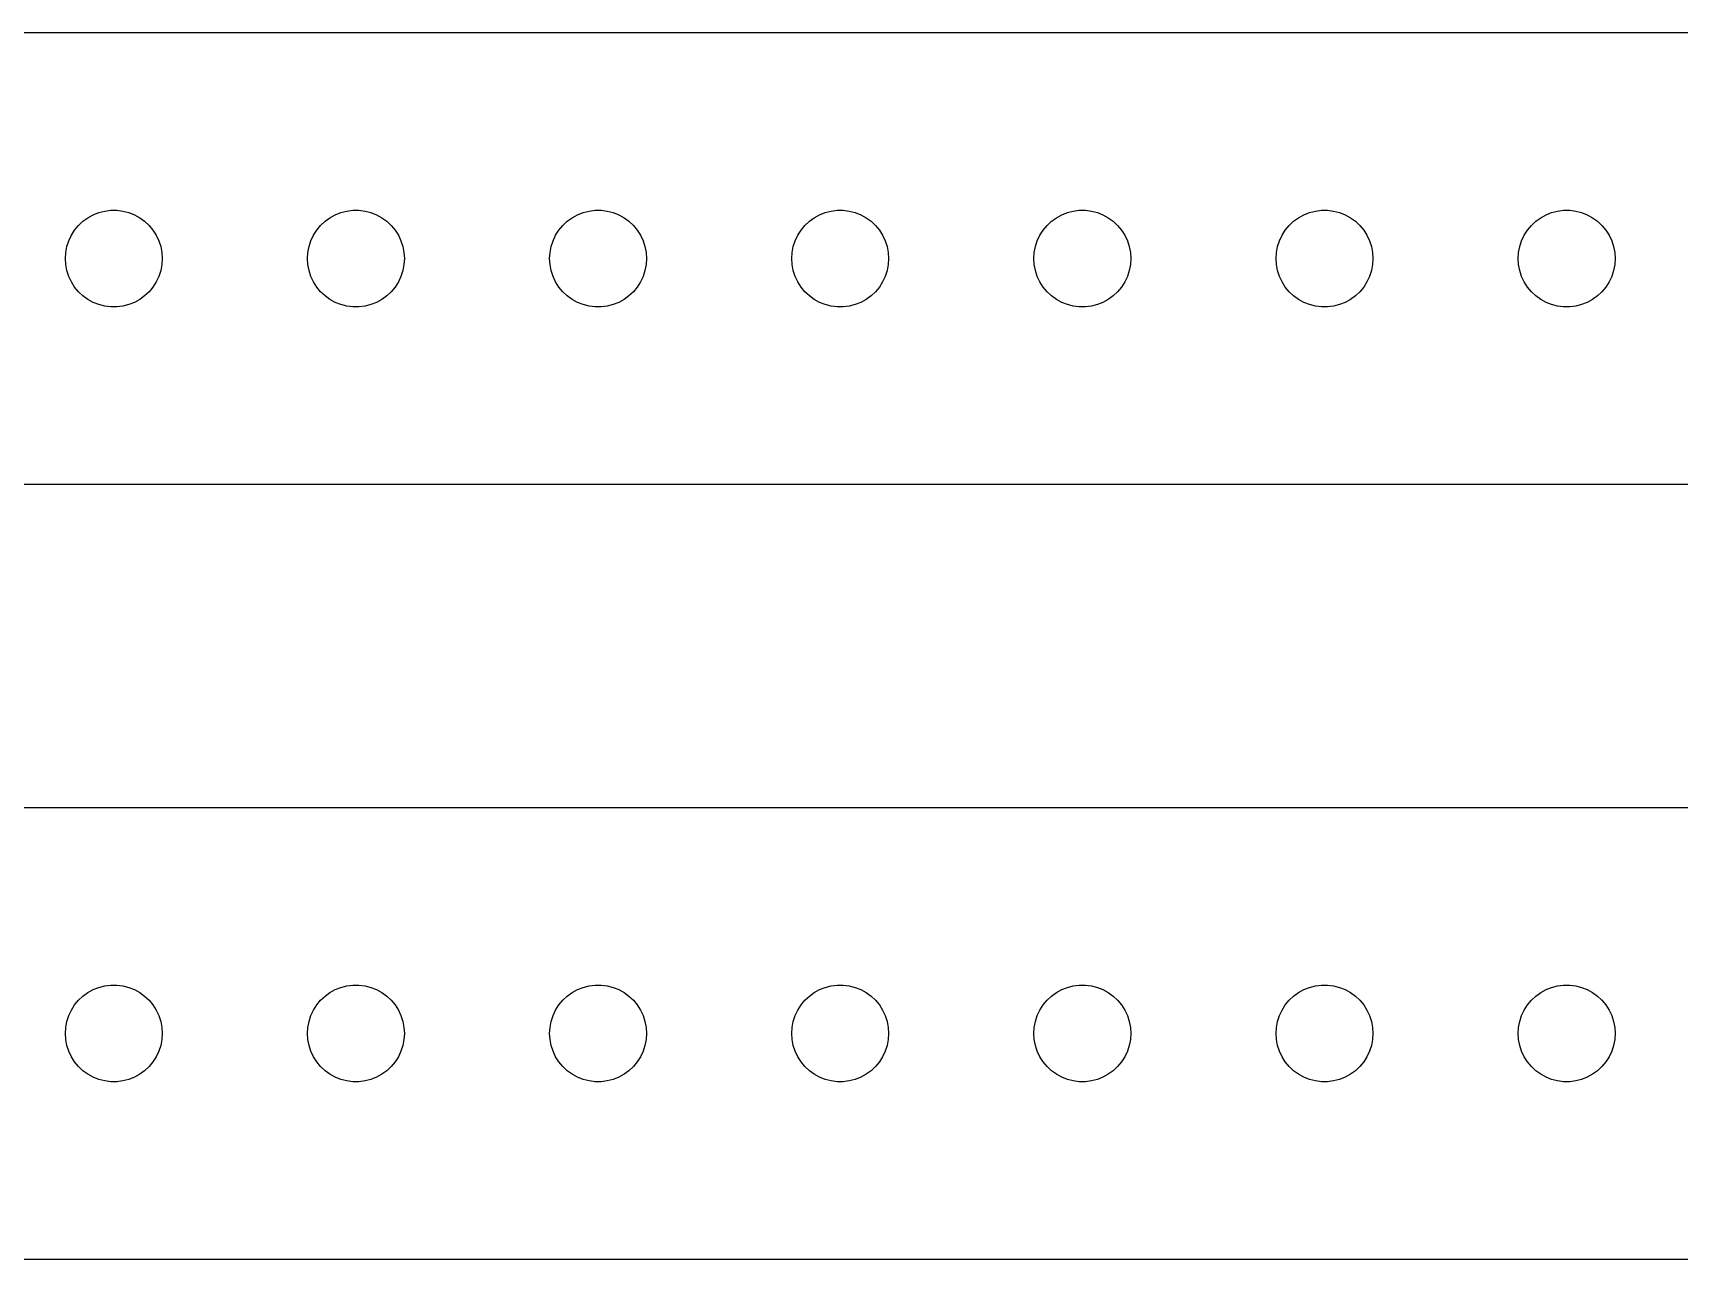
# Model space of a CAD drawing. Header units: metres. Extents: x -202 to 202, y 41 to 79.
# Drawn here: x -152.5 to -101.5, y 41 to 79 of the extents above; entities that cross this region are included whole.
import ezdxf

# ---------------------------------------------------------------- set-up
doc = ezdxf.new("R2010")
doc.units = ezdxf.units.M

msp = doc.modelspace()

# ---------------------------------------------------------------- linework, layer by layer
for p, q in [((197.314, 78.9901), (-197.314, 78.9901)), ((-150.639, 73.3572), (-150.464, 73.4266)), ((-150.464, 73.4266), (-150.281, 73.4734)), ((-150.281, 73.4734), (-150.094, 73.497)), ((-150.094, 73.497), (-149.906, 73.497)), ((-149.906, 73.497), (-149.719, 73.4734)), ((-149.719, 73.4734), (-149.536, 73.4266)), ((-149.536, 73.4266), (-149.361, 73.3572)), ((-143.139, 73.3572), (-142.964, 73.4266)), ((-142.964, 73.4266), (-142.781, 73.4734)), ((-142.781, 73.4734), (-142.594, 73.497)), ((-142.594, 73.497), (-142.406, 73.497)), ((-142.406, 73.497), (-142.219, 73.4734)), ((-142.219, 73.4734), (-142.036, 73.4266)), ((-142.036, 73.4266), (-141.861, 73.3572)), ((-135.639, 73.3572), (-135.464, 73.4266)), ((-135.464, 73.4266), (-135.281, 73.4734)), ((-135.281, 73.4734), (-135.094, 73.497)), ((-135.094, 73.497), (-134.906, 73.497)), ((-134.906, 73.497), (-134.719, 73.4734)), ((-134.719, 73.4734), (-134.536, 73.4266)), ((-134.536, 73.4266), (-134.361, 73.3572)), ((-128.139, 73.3572), (-127.964, 73.4266)), ((-127.964, 73.4266), (-127.781, 73.4734)), ((-127.781, 73.4734), (-127.594, 73.497)), ((-127.594, 73.497), (-127.406, 73.497)), ((-127.406, 73.497), (-127.219, 73.4734)), ((-127.219, 73.4734), (-127.036, 73.4266)), ((-127.036, 73.4266), (-126.861, 73.3572)), ((-120.639, 73.3572), (-120.464, 73.4266)), ((-120.464, 73.4266), (-120.281, 73.4734)), ((-120.281, 73.4734), (-120.094, 73.497)), ((-120.094, 73.497), (-119.906, 73.497)), ((-119.906, 73.497), (-119.719, 73.4734)), ((-119.719, 73.4734), (-119.536, 73.4266)), ((-119.536, 73.4266), (-119.361, 73.3572)), ((-113.139, 73.3572), (-112.964, 73.4266)), ((-112.964, 73.4266), (-112.781, 73.4734)), ((-112.781, 73.4734), (-112.594, 73.497)), ((-112.594, 73.497), (-112.406, 73.497)), ((-112.406, 73.497), (-112.219, 73.4734)), ((-112.219, 73.4734), (-112.036, 73.4266)), ((-112.036, 73.4266), (-111.861, 73.3572)), ((-105.639, 73.3572), (-105.464, 73.4266)), ((-105.464, 73.4266), (-105.281, 73.4734)), ((-105.281, 73.4734), (-105.094, 73.497)), ((-105.094, 73.497), (-104.906, 73.497)), ((-104.906, 73.497), (-104.719, 73.4734)), ((-104.719, 73.4734), (-104.536, 73.4266)), ((-104.536, 73.4266), (-104.361, 73.3572)), ((-151.214, 72.8817), (-151.093, 73.0268)), ((-151.093, 73.0268), (-150.956, 73.1558)), ((-150.956, 73.1558), (-150.804, 73.2665)), ((-150.804, 73.2665), (-150.639, 73.3572)), ((-149.361, 73.3572), (-149.196, 73.2665)), ((-149.196, 73.2665), (-149.044, 73.1558)), ((-149.044, 73.1558), (-148.907, 73.0268)), ((-148.907, 73.0268), (-148.786, 72.8817)), ((-143.714, 72.8817), (-143.593, 73.0268)), ((-143.593, 73.0268), (-143.456, 73.1558)), ((-143.456, 73.1558), (-143.304, 73.2665)), ((-143.304, 73.2665), (-143.139, 73.3572)), ((-141.861, 73.3572), (-141.696, 73.2665)), ((-141.696, 73.2665), (-141.544, 73.1558)), ((-141.544, 73.1558), (-141.407, 73.0268)), ((-141.407, 73.0268), (-141.286, 72.8817)), ((-136.214, 72.8817), (-136.093, 73.0268)), ((-136.093, 73.0268), (-135.956, 73.1558)), ((-135.956, 73.1558), (-135.804, 73.2665)), ((-135.804, 73.2665), (-135.639, 73.3572)), ((-134.361, 73.3572), (-134.196, 73.2665)), ((-134.196, 73.2665), (-134.044, 73.1558)), ((-134.044, 73.1558), (-133.907, 73.0268)), ((-133.907, 73.0268), (-133.786, 72.8817)), ((-128.714, 72.8817), (-128.593, 73.0268)), ((-128.593, 73.0268), (-128.456, 73.1558)), ((-128.456, 73.1558), (-128.304, 73.2665)), ((-128.304, 73.2665), (-128.139, 73.3572)), ((-126.861, 73.3572), (-126.696, 73.2665)), ((-126.696, 73.2665), (-126.544, 73.1558)), ((-126.544, 73.1558), (-126.407, 73.0268)), ((-126.407, 73.0268), (-126.286, 72.8817)), ((-121.214, 72.8817), (-121.093, 73.0268)), ((-121.093, 73.0268), (-120.956, 73.1558)), ((-120.956, 73.1558), (-120.804, 73.2665)), ((-120.804, 73.2665), (-120.639, 73.3572)), ((-119.361, 73.3572), (-119.196, 73.2665)), ((-119.196, 73.2665), (-119.044, 73.1558)), ((-119.044, 73.1558), (-118.907, 73.0268)), ((-118.907, 73.0268), (-118.786, 72.8817)), ((-113.714, 72.8817), (-113.593, 73.0268)), ((-113.593, 73.0268), (-113.456, 73.1558)), ((-113.456, 73.1558), (-113.304, 73.2665)), ((-113.304, 73.2665), (-113.139, 73.3572)), ((-111.861, 73.3572), (-111.696, 73.2665)), ((-111.696, 73.2665), (-111.544, 73.1558)), ((-111.544, 73.1558), (-111.407, 73.0268)), ((-111.407, 73.0268), (-111.286, 72.8817)), ((-106.214, 72.8817), (-106.093, 73.0268)), ((-106.093, 73.0268), (-105.956, 73.1558)), ((-105.956, 73.1558), (-105.804, 73.2665)), ((-105.804, 73.2665), (-105.639, 73.3572)), ((-104.361, 73.3572), (-104.196, 73.2665)), ((-104.196, 73.2665), (-104.044, 73.1558)), ((-104.044, 73.1558), (-103.907, 73.0268)), ((-103.907, 73.0268), (-103.786, 72.8817)), ((-151.453, 72.373), (-151.395, 72.5522)), ((-151.395, 72.5522), (-151.314, 72.7226)), ((-151.314, 72.7226), (-151.214, 72.8817)), ((-148.786, 72.8817), (-148.686, 72.7226)), ((-148.686, 72.7226), (-148.605, 72.5522)), ((-148.605, 72.5522), (-148.547, 72.373)), ((-143.953, 72.373), (-143.895, 72.5522)), ((-143.895, 72.5522), (-143.814, 72.7226)), ((-143.814, 72.7226), (-143.714, 72.8817)), ((-141.286, 72.8817), (-141.186, 72.7226)), ((-141.186, 72.7226), (-141.105, 72.5522)), ((-141.105, 72.5522), (-141.047, 72.373)), ((-136.453, 72.373), (-136.395, 72.5522)), ((-136.395, 72.5522), (-136.314, 72.7226)), ((-136.314, 72.7226), (-136.214, 72.8817)), ((-133.786, 72.8817), (-133.686, 72.7226)), ((-133.686, 72.7226), (-133.605, 72.5522)), ((-133.605, 72.5522), (-133.547, 72.373)), ((-128.953, 72.373), (-128.895, 72.5522)), ((-128.895, 72.5522), (-128.814, 72.7226)), ((-128.814, 72.7226), (-128.714, 72.8817)), ((-126.286, 72.8817), (-126.186, 72.7226)), ((-126.186, 72.7226), (-126.105, 72.5522)), ((-126.105, 72.5522), (-126.047, 72.373)), ((-121.453, 72.373), (-121.395, 72.5522)), ((-121.395, 72.5522), (-121.314, 72.7226)), ((-121.314, 72.7226), (-121.214, 72.8817)), ((-118.786, 72.8817), (-118.686, 72.7226)), ((-118.686, 72.7226), (-118.605, 72.5522)), ((-118.605, 72.5522), (-118.547, 72.373)), ((-113.953, 72.373), (-113.895, 72.5522)), ((-113.895, 72.5522), (-113.814, 72.7226)), ((-113.814, 72.7226), (-113.714, 72.8817)), ((-111.286, 72.8817), (-111.186, 72.7226)), ((-111.186, 72.7226), (-111.105, 72.5522)), ((-111.105, 72.5522), (-111.047, 72.373)), ((-106.453, 72.373), (-106.395, 72.5522)), ((-106.395, 72.5522), (-106.314, 72.7226)), ((-106.314, 72.7226), (-106.214, 72.8817)), ((-103.786, 72.8817), (-103.686, 72.7226)), ((-103.686, 72.7226), (-103.605, 72.5522)), ((-103.605, 72.5522), (-103.547, 72.373)), ((-151.5, 72), (-151.488, 72.188)), ((-151.488, 71.812), (-151.5, 72)), ((-151.488, 72.188), (-151.453, 72.373)), ((-148.547, 72.373), (-148.512, 72.188)), ((-148.512, 72.188), (-148.5, 72)), ((-148.5, 72), (-148.512, 71.812)), ((-144, 72), (-143.988, 72.188)), ((-143.988, 71.812), (-144, 72)), ((-143.988, 72.188), (-143.953, 72.373)), ((-141.047, 72.373), (-141.012, 72.188)), ((-141.012, 72.188), (-141, 72)), ((-141, 72), (-141.012, 71.812)), ((-136.5, 72), (-136.488, 72.188)), ((-136.488, 71.812), (-136.5, 72)), ((-136.488, 72.188), (-136.453, 72.373)), ((-133.547, 72.373), (-133.512, 72.188)), ((-133.512, 72.188), (-133.5, 72)), ((-133.5, 72), (-133.512, 71.812)), ((-129, 72), (-128.988, 72.188)), ((-128.988, 71.812), (-129, 72)), ((-128.988, 72.188), (-128.953, 72.373)), ((-126.047, 72.373), (-126.012, 72.188)), ((-126.012, 72.188), (-126, 72)), ((-126, 72), (-126.012, 71.812)), ((-121.5, 72), (-121.488, 72.188)), ((-121.488, 71.812), (-121.5, 72)), ((-121.488, 72.188), (-121.453, 72.373)), ((-118.547, 72.373), (-118.512, 72.188)), ((-118.512, 72.188), (-118.5, 72)), ((-118.5, 72), (-118.512, 71.812)), ((-114, 72), (-113.988, 72.188)), ((-113.988, 71.812), (-114, 72)), ((-113.988, 72.188), (-113.953, 72.373)), ((-111.047, 72.373), (-111.012, 72.188)), ((-111.012, 72.188), (-111, 72)), ((-111, 72), (-111.012, 71.812)), ((-106.5, 72), (-106.488, 72.188)), ((-106.488, 71.812), (-106.5, 72)), ((-106.488, 72.188), (-106.453, 72.373)), ((-103.547, 72.373), (-103.512, 72.188)), ((-103.512, 72.188), (-103.5, 72)), ((-103.5, 72), (-103.512, 71.812)), ((-151.453, 71.627), (-151.488, 71.812)), ((-151.395, 71.4478), (-151.453, 71.627)), ((-151.314, 71.2774), (-151.395, 71.4478)), ((-148.605, 71.4478), (-148.686, 71.2774)), ((-148.547, 71.627), (-148.605, 71.4478)), ((-148.512, 71.812), (-148.547, 71.627)), ((-143.953, 71.627), (-143.988, 71.812)), ((-143.895, 71.4478), (-143.953, 71.627)), ((-143.814, 71.2774), (-143.895, 71.4478)), ((-141.105, 71.4478), (-141.186, 71.2774)), ((-141.047, 71.627), (-141.105, 71.4478)), ((-141.012, 71.812), (-141.047, 71.627)), ((-136.453, 71.627), (-136.488, 71.812)), ((-136.395, 71.4478), (-136.453, 71.627)), ((-136.314, 71.2774), (-136.395, 71.4478)), ((-133.605, 71.4478), (-133.686, 71.2774)), ((-133.547, 71.627), (-133.605, 71.4478)), ((-133.512, 71.812), (-133.547, 71.627)), ((-128.953, 71.627), (-128.988, 71.812)), ((-128.895, 71.4478), (-128.953, 71.627)), ((-128.814, 71.2774), (-128.895, 71.4478)), ((-126.105, 71.4478), (-126.186, 71.2774)), ((-126.047, 71.627), (-126.105, 71.4478)), ((-126.012, 71.812), (-126.047, 71.627)), ((-121.453, 71.627), (-121.488, 71.812)), ((-121.395, 71.4478), (-121.453, 71.627)), ((-121.314, 71.2774), (-121.395, 71.4478)), ((-118.605, 71.4478), (-118.686, 71.2774)), ((-118.547, 71.627), (-118.605, 71.4478)), ((-118.512, 71.812), (-118.547, 71.627)), ((-113.953, 71.627), (-113.988, 71.812)), ((-113.895, 71.4478), (-113.953, 71.627)), ((-113.814, 71.2774), (-113.895, 71.4478)), ((-111.105, 71.4478), (-111.186, 71.2774)), ((-111.047, 71.627), (-111.105, 71.4478)), ((-111.012, 71.812), (-111.047, 71.627)), ((-106.453, 71.627), (-106.488, 71.812)), ((-106.395, 71.4478), (-106.453, 71.627)), ((-106.314, 71.2774), (-106.395, 71.4478)), ((-103.605, 71.4478), (-103.686, 71.2774)), ((-103.547, 71.627), (-103.605, 71.4478)), ((-103.512, 71.812), (-103.547, 71.627)), ((-151.214, 71.1183), (-151.314, 71.2774)), ((-151.093, 70.9732), (-151.214, 71.1183)), ((-150.956, 70.8442), (-151.093, 70.9732)), ((-148.907, 70.9732), (-149.044, 70.8442)), ((-148.786, 71.1183), (-148.907, 70.9732)), ((-148.686, 71.2774), (-148.786, 71.1183)), ((-143.714, 71.1183), (-143.814, 71.2774)), ((-143.593, 70.9732), (-143.714, 71.1183)), ((-143.456, 70.8442), (-143.593, 70.9732)), ((-141.407, 70.9732), (-141.544, 70.8442)), ((-141.286, 71.1183), (-141.407, 70.9732)), ((-141.186, 71.2774), (-141.286, 71.1183)), ((-136.214, 71.1183), (-136.314, 71.2774)), ((-136.093, 70.9732), (-136.214, 71.1183)), ((-135.956, 70.8442), (-136.093, 70.9732)), ((-133.907, 70.9732), (-134.044, 70.8442)), ((-133.786, 71.1183), (-133.907, 70.9732)), ((-133.686, 71.2774), (-133.786, 71.1183)), ((-128.714, 71.1183), (-128.814, 71.2774)), ((-128.593, 70.9732), (-128.714, 71.1183)), ((-128.456, 70.8442), (-128.593, 70.9732)), ((-126.407, 70.9732), (-126.544, 70.8442)), ((-126.286, 71.1183), (-126.407, 70.9732)), ((-126.186, 71.2774), (-126.286, 71.1183)), ((-121.214, 71.1183), (-121.314, 71.2774)), ((-121.093, 70.9732), (-121.214, 71.1183)), ((-120.956, 70.8442), (-121.093, 70.9732)), ((-118.907, 70.9732), (-119.044, 70.8442)), ((-118.786, 71.1183), (-118.907, 70.9732)), ((-118.686, 71.2774), (-118.786, 71.1183)), ((-113.714, 71.1183), (-113.814, 71.2774)), ((-113.593, 70.9732), (-113.714, 71.1183)), ((-113.456, 70.8442), (-113.593, 70.9732)), ((-111.407, 70.9732), (-111.544, 70.8442)), ((-111.286, 71.1183), (-111.407, 70.9732)), ((-111.186, 71.2774), (-111.286, 71.1183)), ((-106.214, 71.1183), (-106.314, 71.2774)), ((-106.093, 70.9732), (-106.214, 71.1183)), ((-105.956, 70.8442), (-106.093, 70.9732)), ((-103.907, 70.9732), (-104.044, 70.8442)), ((-103.786, 71.1183), (-103.907, 70.9732)), ((-103.686, 71.2774), (-103.786, 71.1183)), ((-150.804, 70.7335), (-150.956, 70.8442)), ((-150.639, 70.6428), (-150.804, 70.7335)), ((-150.464, 70.5734), (-150.639, 70.6428)), ((-150.281, 70.5266), (-150.464, 70.5734)), ((-150.094, 70.503), (-150.281, 70.5266)), ((-149.906, 70.503), (-150.094, 70.503)), ((-149.719, 70.5266), (-149.906, 70.503)), ((-149.536, 70.5734), (-149.719, 70.5266)), ((-149.361, 70.6428), (-149.536, 70.5734)), ((-149.196, 70.7335), (-149.361, 70.6428)), ((-149.044, 70.8442), (-149.196, 70.7335)), ((-143.304, 70.7335), (-143.456, 70.8442)), ((-143.139, 70.6428), (-143.304, 70.7335)), ((-142.964, 70.5734), (-143.139, 70.6428)), ((-142.781, 70.5266), (-142.964, 70.5734)), ((-142.594, 70.503), (-142.781, 70.5266)), ((-142.406, 70.503), (-142.594, 70.503)), ((-142.219, 70.5266), (-142.406, 70.503)), ((-142.036, 70.5734), (-142.219, 70.5266)), ((-141.861, 70.6428), (-142.036, 70.5734)), ((-141.696, 70.7335), (-141.861, 70.6428)), ((-141.544, 70.8442), (-141.696, 70.7335)), ((-135.804, 70.7335), (-135.956, 70.8442)), ((-135.639, 70.6428), (-135.804, 70.7335)), ((-135.464, 70.5734), (-135.639, 70.6428)), ((-135.281, 70.5266), (-135.464, 70.5734)), ((-135.094, 70.503), (-135.281, 70.5266)), ((-134.906, 70.503), (-135.094, 70.503)), ((-134.719, 70.5266), (-134.906, 70.503)), ((-134.536, 70.5734), (-134.719, 70.5266)), ((-134.361, 70.6428), (-134.536, 70.5734)), ((-134.196, 70.7335), (-134.361, 70.6428)), ((-134.044, 70.8442), (-134.196, 70.7335)), ((-128.304, 70.7335), (-128.456, 70.8442)), ((-128.139, 70.6428), (-128.304, 70.7335)), ((-127.964, 70.5734), (-128.139, 70.6428)), ((-127.781, 70.5266), (-127.964, 70.5734)), ((-127.594, 70.503), (-127.781, 70.5266)), ((-127.406, 70.503), (-127.594, 70.503)), ((-127.219, 70.5266), (-127.406, 70.503)), ((-127.036, 70.5734), (-127.219, 70.5266)), ((-126.861, 70.6428), (-127.036, 70.5734)), ((-126.696, 70.7335), (-126.861, 70.6428)), ((-126.544, 70.8442), (-126.696, 70.7335)), ((-120.804, 70.7335), (-120.956, 70.8442)), ((-120.639, 70.6428), (-120.804, 70.7335)), ((-120.464, 70.5734), (-120.639, 70.6428)), ((-120.281, 70.5266), (-120.464, 70.5734)), ((-120.094, 70.503), (-120.281, 70.5266)), ((-119.906, 70.503), (-120.094, 70.503)), ((-119.719, 70.5266), (-119.906, 70.503)), ((-119.536, 70.5734), (-119.719, 70.5266)), ((-119.361, 70.6428), (-119.536, 70.5734)), ((-119.196, 70.7335), (-119.361, 70.6428)), ((-119.044, 70.8442), (-119.196, 70.7335)), ((-113.304, 70.7335), (-113.456, 70.8442)), ((-113.139, 70.6428), (-113.304, 70.7335)), ((-112.964, 70.5734), (-113.139, 70.6428)), ((-112.781, 70.5266), (-112.964, 70.5734)), ((-112.594, 70.503), (-112.781, 70.5266)), ((-112.406, 70.503), (-112.594, 70.503)), ((-112.219, 70.5266), (-112.406, 70.503)), ((-112.036, 70.5734), (-112.219, 70.5266)), ((-111.861, 70.6428), (-112.036, 70.5734)), ((-111.696, 70.7335), (-111.861, 70.6428)), ((-111.544, 70.8442), (-111.696, 70.7335)), ((-105.804, 70.7335), (-105.956, 70.8442)), ((-105.639, 70.6428), (-105.804, 70.7335)), ((-105.464, 70.5734), (-105.639, 70.6428)), ((-105.281, 70.5266), (-105.464, 70.5734)), ((-105.094, 70.503), (-105.281, 70.5266)), ((-104.906, 70.503), (-105.094, 70.503)), ((-104.719, 70.5266), (-104.906, 70.503)), ((-104.536, 70.5734), (-104.719, 70.5266)), ((-104.361, 70.6428), (-104.536, 70.5734)), ((-104.196, 70.7335), (-104.361, 70.6428)), ((-104.044, 70.8442), (-104.196, 70.7335)), ((-197.314, 65.0099), (197.314, 65.0099)), ((197.314, 54.9901), (-197.314, 54.9901)), ((-150.464, 49.4266), (-150.281, 49.4734)), ((-150.281, 49.4734), (-150.094, 49.497)), ((-150.094, 49.497), (-149.906, 49.497)), ((-149.906, 49.497), (-149.719, 49.4734)), ((-149.719, 49.4734), (-149.536, 49.4266)), ((-142.964, 49.4266), (-142.781, 49.4734)), ((-142.781, 49.4734), (-142.594, 49.497)), ((-142.594, 49.497), (-142.406, 49.497)), ((-142.406, 49.497), (-142.219, 49.4734)), ((-142.219, 49.4734), (-142.036, 49.4266)), ((-135.464, 49.4266), (-135.281, 49.4734)), ((-135.281, 49.4734), (-135.094, 49.497)), ((-135.094, 49.497), (-134.906, 49.497)), ((-134.906, 49.497), (-134.719, 49.4734)), ((-134.719, 49.4734), (-134.536, 49.4266)), ((-127.964, 49.4266), (-127.781, 49.4734)), ((-127.781, 49.4734), (-127.594, 49.497)), ((-127.594, 49.497), (-127.406, 49.497)), ((-127.406, 49.497), (-127.219, 49.4734)), ((-127.219, 49.4734), (-127.036, 49.4266)), ((-120.464, 49.4266), (-120.281, 49.4734)), ((-120.281, 49.4734), (-120.094, 49.497)), ((-120.094, 49.497), (-119.906, 49.497)), ((-119.906, 49.497), (-119.719, 49.4734)), ((-119.719, 49.4734), (-119.536, 49.4266)), ((-112.964, 49.4266), (-112.781, 49.4734)), ((-112.781, 49.4734), (-112.594, 49.497)), ((-112.594, 49.497), (-112.406, 49.497)), ((-112.406, 49.497), (-112.219, 49.4734)), ((-112.219, 49.4734), (-112.036, 49.4266)), ((-105.464, 49.4266), (-105.281, 49.4734)), ((-105.281, 49.4734), (-105.094, 49.497)), ((-105.094, 49.497), (-104.906, 49.497)), ((-104.906, 49.497), (-104.719, 49.4734)), ((-104.719, 49.4734), (-104.536, 49.4266)), ((-151.214, 48.8817), (-151.093, 49.0268)), ((-151.093, 49.0268), (-150.956, 49.1558)), ((-150.956, 49.1558), (-150.804, 49.2665)), ((-150.804, 49.2665), (-150.639, 49.3572)), ((-150.639, 49.3572), (-150.464, 49.4266)), ((-149.536, 49.4266), (-149.361, 49.3572)), ((-149.361, 49.3572), (-149.196, 49.2665)), ((-149.196, 49.2665), (-149.044, 49.1558)), ((-149.044, 49.1558), (-148.907, 49.0268)), ((-148.907, 49.0268), (-148.786, 48.8817)), ((-143.714, 48.8817), (-143.593, 49.0268)), ((-143.593, 49.0268), (-143.456, 49.1558)), ((-143.456, 49.1558), (-143.304, 49.2665)), ((-143.304, 49.2665), (-143.139, 49.3572)), ((-143.139, 49.3572), (-142.964, 49.4266)), ((-142.036, 49.4266), (-141.861, 49.3572)), ((-141.861, 49.3572), (-141.696, 49.2665)), ((-141.696, 49.2665), (-141.544, 49.1558)), ((-141.544, 49.1558), (-141.407, 49.0268)), ((-141.407, 49.0268), (-141.286, 48.8817)), ((-136.214, 48.8817), (-136.093, 49.0268)), ((-136.093, 49.0268), (-135.956, 49.1558)), ((-135.956, 49.1558), (-135.804, 49.2665)), ((-135.804, 49.2665), (-135.639, 49.3572)), ((-135.639, 49.3572), (-135.464, 49.4266)), ((-134.536, 49.4266), (-134.361, 49.3572)), ((-134.361, 49.3572), (-134.196, 49.2665)), ((-134.196, 49.2665), (-134.044, 49.1558)), ((-134.044, 49.1558), (-133.907, 49.0268)), ((-133.907, 49.0268), (-133.786, 48.8817)), ((-128.714, 48.8817), (-128.593, 49.0268)), ((-128.593, 49.0268), (-128.456, 49.1558)), ((-128.456, 49.1558), (-128.304, 49.2665)), ((-128.304, 49.2665), (-128.139, 49.3572)), ((-128.139, 49.3572), (-127.964, 49.4266)), ((-127.036, 49.4266), (-126.861, 49.3572)), ((-126.861, 49.3572), (-126.696, 49.2665)), ((-126.696, 49.2665), (-126.544, 49.1558)), ((-126.544, 49.1558), (-126.407, 49.0268)), ((-126.407, 49.0268), (-126.286, 48.8817)), ((-121.214, 48.8817), (-121.093, 49.0268)), ((-121.093, 49.0268), (-120.956, 49.1558)), ((-120.956, 49.1558), (-120.804, 49.2665)), ((-120.804, 49.2665), (-120.639, 49.3572)), ((-120.639, 49.3572), (-120.464, 49.4266)), ((-119.536, 49.4266), (-119.361, 49.3572)), ((-119.361, 49.3572), (-119.196, 49.2665)), ((-119.196, 49.2665), (-119.044, 49.1558)), ((-119.044, 49.1558), (-118.907, 49.0268)), ((-118.907, 49.0268), (-118.786, 48.8817)), ((-113.714, 48.8817), (-113.593, 49.0268)), ((-113.593, 49.0268), (-113.456, 49.1558)), ((-113.456, 49.1558), (-113.304, 49.2665)), ((-113.304, 49.2665), (-113.139, 49.3572)), ((-113.139, 49.3572), (-112.964, 49.4266)), ((-112.036, 49.4266), (-111.861, 49.3572)), ((-111.861, 49.3572), (-111.696, 49.2665)), ((-111.696, 49.2665), (-111.544, 49.1558)), ((-111.544, 49.1558), (-111.407, 49.0268)), ((-111.407, 49.0268), (-111.286, 48.8817)), ((-106.214, 48.8817), (-106.093, 49.0268)), ((-106.093, 49.0268), (-105.956, 49.1558)), ((-105.956, 49.1558), (-105.804, 49.2665)), ((-105.804, 49.2665), (-105.639, 49.3572)), ((-105.639, 49.3572), (-105.464, 49.4266)), ((-104.536, 49.4266), (-104.361, 49.3572)), ((-104.361, 49.3572), (-104.196, 49.2665)), ((-104.196, 49.2665), (-104.044, 49.1558)), ((-104.044, 49.1558), (-103.907, 49.0268)), ((-103.907, 49.0268), (-103.786, 48.8817)), ((-151.453, 48.373), (-151.395, 48.5522)), ((-151.395, 48.5522), (-151.314, 48.7226)), ((-151.314, 48.7226), (-151.214, 48.8817)), ((-148.786, 48.8817), (-148.686, 48.7226)), ((-148.686, 48.7226), (-148.605, 48.5522)), ((-148.605, 48.5522), (-148.547, 48.373)), ((-143.953, 48.373), (-143.895, 48.5522)), ((-143.895, 48.5522), (-143.814, 48.7226)), ((-143.814, 48.7226), (-143.714, 48.8817)), ((-141.286, 48.8817), (-141.186, 48.7226)), ((-141.186, 48.7226), (-141.105, 48.5522)), ((-141.105, 48.5522), (-141.047, 48.373)), ((-136.453, 48.373), (-136.395, 48.5522)), ((-136.395, 48.5522), (-136.314, 48.7226)), ((-136.314, 48.7226), (-136.214, 48.8817)), ((-133.786, 48.8817), (-133.686, 48.7226)), ((-133.686, 48.7226), (-133.605, 48.5522)), ((-133.605, 48.5522), (-133.547, 48.373)), ((-128.953, 48.373), (-128.895, 48.5522)), ((-128.895, 48.5522), (-128.814, 48.7226)), ((-128.814, 48.7226), (-128.714, 48.8817)), ((-126.286, 48.8817), (-126.186, 48.7226)), ((-126.186, 48.7226), (-126.105, 48.5522)), ((-126.105, 48.5522), (-126.047, 48.373)), ((-121.453, 48.373), (-121.395, 48.5522)), ((-121.395, 48.5522), (-121.314, 48.7226)), ((-121.314, 48.7226), (-121.214, 48.8817)), ((-118.786, 48.8817), (-118.686, 48.7226)), ((-118.686, 48.7226), (-118.605, 48.5522)), ((-118.605, 48.5522), (-118.547, 48.373)), ((-113.953, 48.373), (-113.895, 48.5522)), ((-113.895, 48.5522), (-113.814, 48.7226)), ((-113.814, 48.7226), (-113.714, 48.8817)), ((-111.286, 48.8817), (-111.186, 48.7226)), ((-111.186, 48.7226), (-111.105, 48.5522)), ((-111.105, 48.5522), (-111.047, 48.373)), ((-106.453, 48.373), (-106.395, 48.5522)), ((-106.395, 48.5522), (-106.314, 48.7226)), ((-106.314, 48.7226), (-106.214, 48.8817)), ((-103.786, 48.8817), (-103.686, 48.7226)), ((-103.686, 48.7226), (-103.605, 48.5522)), ((-103.605, 48.5522), (-103.547, 48.373)), ((-151.5, 48), (-151.488, 48.188)), ((-151.488, 47.812), (-151.5, 48)), ((-151.488, 48.188), (-151.453, 48.373)), ((-148.547, 48.373), (-148.512, 48.188)), ((-148.512, 48.188), (-148.5, 48)), ((-148.5, 48), (-148.512, 47.812)), ((-144, 48), (-143.988, 48.188)), ((-143.988, 47.812), (-144, 48)), ((-143.988, 48.188), (-143.953, 48.373)), ((-141.047, 48.373), (-141.012, 48.188)), ((-141.012, 48.188), (-141, 48)), ((-141, 48), (-141.012, 47.812)), ((-136.5, 48), (-136.488, 48.188)), ((-136.488, 47.812), (-136.5, 48)), ((-136.488, 48.188), (-136.453, 48.373)), ((-133.547, 48.373), (-133.512, 48.188)), ((-133.512, 48.188), (-133.5, 48)), ((-133.5, 48), (-133.512, 47.812)), ((-129, 48), (-128.988, 48.188)), ((-128.988, 47.812), (-129, 48)), ((-128.988, 48.188), (-128.953, 48.373)), ((-126.047, 48.373), (-126.012, 48.188)), ((-126.012, 48.188), (-126, 48)), ((-126, 48), (-126.012, 47.812)), ((-121.5, 48), (-121.488, 48.188)), ((-121.488, 47.812), (-121.5, 48)), ((-121.488, 48.188), (-121.453, 48.373)), ((-118.547, 48.373), (-118.512, 48.188)), ((-118.512, 48.188), (-118.5, 48)), ((-118.5, 48), (-118.512, 47.812)), ((-114, 48), (-113.988, 48.188)), ((-113.988, 47.812), (-114, 48)), ((-113.988, 48.188), (-113.953, 48.373)), ((-111.047, 48.373), (-111.012, 48.188)), ((-111.012, 48.188), (-111, 48)), ((-111, 48), (-111.012, 47.812)), ((-106.5, 48), (-106.488, 48.188)), ((-106.488, 47.812), (-106.5, 48)), ((-106.488, 48.188), (-106.453, 48.373)), ((-103.547, 48.373), (-103.512, 48.188)), ((-103.512, 48.188), (-103.5, 48)), ((-103.5, 48), (-103.512, 47.812)), ((-151.453, 47.627), (-151.488, 47.812)), ((-151.395, 47.4478), (-151.453, 47.627)), ((-151.314, 47.2774), (-151.395, 47.4478)), ((-148.605, 47.4478), (-148.686, 47.2774)), ((-148.547, 47.627), (-148.605, 47.4478)), ((-148.512, 47.812), (-148.547, 47.627)), ((-143.953, 47.627), (-143.988, 47.812)), ((-143.895, 47.4478), (-143.953, 47.627)), ((-143.814, 47.2774), (-143.895, 47.4478)), ((-141.105, 47.4478), (-141.186, 47.2774)), ((-141.047, 47.627), (-141.105, 47.4478)), ((-141.012, 47.812), (-141.047, 47.627)), ((-136.453, 47.627), (-136.488, 47.812)), ((-136.395, 47.4478), (-136.453, 47.627)), ((-136.314, 47.2774), (-136.395, 47.4478)), ((-133.605, 47.4478), (-133.686, 47.2774)), ((-133.547, 47.627), (-133.605, 47.4478)), ((-133.512, 47.812), (-133.547, 47.627)), ((-128.953, 47.627), (-128.988, 47.812)), ((-128.895, 47.4478), (-128.953, 47.627)), ((-128.814, 47.2774), (-128.895, 47.4478)), ((-126.105, 47.4478), (-126.186, 47.2774)), ((-126.047, 47.627), (-126.105, 47.4478)), ((-126.012, 47.812), (-126.047, 47.627)), ((-121.453, 47.627), (-121.488, 47.812)), ((-121.395, 47.4478), (-121.453, 47.627)), ((-121.314, 47.2774), (-121.395, 47.4478)), ((-118.605, 47.4478), (-118.686, 47.2774)), ((-118.547, 47.627), (-118.605, 47.4478)), ((-118.512, 47.812), (-118.547, 47.627)), ((-113.953, 47.627), (-113.988, 47.812)), ((-113.895, 47.4478), (-113.953, 47.627)), ((-113.814, 47.2774), (-113.895, 47.4478)), ((-111.105, 47.4478), (-111.186, 47.2774)), ((-111.047, 47.627), (-111.105, 47.4478)), ((-111.012, 47.812), (-111.047, 47.627)), ((-106.453, 47.627), (-106.488, 47.812)), ((-106.395, 47.4478), (-106.453, 47.627)), ((-106.314, 47.2774), (-106.395, 47.4478)), ((-103.605, 47.4478), (-103.686, 47.2774)), ((-103.547, 47.627), (-103.605, 47.4478)), ((-103.512, 47.812), (-103.547, 47.627)), ((-151.214, 47.1183), (-151.314, 47.2774)), ((-151.093, 46.9732), (-151.214, 47.1183)), ((-150.956, 46.8442), (-151.093, 46.9732)), ((-148.907, 46.9732), (-149.044, 46.8442)), ((-148.786, 47.1183), (-148.907, 46.9732)), ((-148.686, 47.2774), (-148.786, 47.1183)), ((-143.714, 47.1183), (-143.814, 47.2774)), ((-143.593, 46.9732), (-143.714, 47.1183)), ((-143.456, 46.8442), (-143.593, 46.9732)), ((-141.407, 46.9732), (-141.544, 46.8442)), ((-141.286, 47.1183), (-141.407, 46.9732)), ((-141.186, 47.2774), (-141.286, 47.1183)), ((-136.214, 47.1183), (-136.314, 47.2774)), ((-136.093, 46.9732), (-136.214, 47.1183)), ((-135.956, 46.8442), (-136.093, 46.9732)), ((-133.907, 46.9732), (-134.044, 46.8442)), ((-133.786, 47.1183), (-133.907, 46.9732)), ((-133.686, 47.2774), (-133.786, 47.1183)), ((-128.714, 47.1183), (-128.814, 47.2774)), ((-128.593, 46.9732), (-128.714, 47.1183)), ((-128.456, 46.8442), (-128.593, 46.9732)), ((-126.407, 46.9732), (-126.544, 46.8442)), ((-126.286, 47.1183), (-126.407, 46.9732)), ((-126.186, 47.2774), (-126.286, 47.1183)), ((-121.214, 47.1183), (-121.314, 47.2774)), ((-121.093, 46.9732), (-121.214, 47.1183)), ((-120.956, 46.8442), (-121.093, 46.9732)), ((-118.907, 46.9732), (-119.044, 46.8442)), ((-118.786, 47.1183), (-118.907, 46.9732)), ((-118.686, 47.2774), (-118.786, 47.1183)), ((-113.714, 47.1183), (-113.814, 47.2774)), ((-113.593, 46.9732), (-113.714, 47.1183)), ((-113.456, 46.8442), (-113.593, 46.9732)), ((-111.407, 46.9732), (-111.544, 46.8442)), ((-111.286, 47.1183), (-111.407, 46.9732)), ((-111.186, 47.2774), (-111.286, 47.1183)), ((-106.214, 47.1183), (-106.314, 47.2774)), ((-106.093, 46.9732), (-106.214, 47.1183)), ((-105.956, 46.8442), (-106.093, 46.9732)), ((-103.907, 46.9732), (-104.044, 46.8442)), ((-103.786, 47.1183), (-103.907, 46.9732)), ((-103.686, 47.2774), (-103.786, 47.1183)), ((-150.804, 46.7335), (-150.956, 46.8442)), ((-150.639, 46.6428), (-150.804, 46.7335)), ((-150.464, 46.5734), (-150.639, 46.6428)), ((-150.281, 46.5266), (-150.464, 46.5734)), ((-150.094, 46.503), (-150.281, 46.5266)), ((-149.906, 46.503), (-150.094, 46.503)), ((-149.719, 46.5266), (-149.906, 46.503)), ((-149.536, 46.5734), (-149.719, 46.5266)), ((-149.361, 46.6428), (-149.536, 46.5734)), ((-149.196, 46.7335), (-149.361, 46.6428)), ((-149.044, 46.8442), (-149.196, 46.7335)), ((-143.304, 46.7335), (-143.456, 46.8442)), ((-143.139, 46.6428), (-143.304, 46.7335)), ((-142.964, 46.5734), (-143.139, 46.6428)), ((-142.781, 46.5266), (-142.964, 46.5734)), ((-142.594, 46.503), (-142.781, 46.5266)), ((-142.406, 46.503), (-142.594, 46.503)), ((-142.219, 46.5266), (-142.406, 46.503)), ((-142.036, 46.5734), (-142.219, 46.5266)), ((-141.861, 46.6428), (-142.036, 46.5734)), ((-141.696, 46.7335), (-141.861, 46.6428)), ((-141.544, 46.8442), (-141.696, 46.7335)), ((-135.804, 46.7335), (-135.956, 46.8442)), ((-135.639, 46.6428), (-135.804, 46.7335)), ((-135.464, 46.5734), (-135.639, 46.6428)), ((-135.281, 46.5266), (-135.464, 46.5734)), ((-135.094, 46.503), (-135.281, 46.5266)), ((-134.906, 46.503), (-135.094, 46.503)), ((-134.719, 46.5266), (-134.906, 46.503)), ((-134.536, 46.5734), (-134.719, 46.5266)), ((-134.361, 46.6428), (-134.536, 46.5734)), ((-134.196, 46.7335), (-134.361, 46.6428)), ((-134.044, 46.8442), (-134.196, 46.7335)), ((-128.304, 46.7335), (-128.456, 46.8442)), ((-128.139, 46.6428), (-128.304, 46.7335)), ((-127.964, 46.5734), (-128.139, 46.6428)), ((-127.781, 46.5266), (-127.964, 46.5734)), ((-127.594, 46.503), (-127.781, 46.5266)), ((-127.406, 46.503), (-127.594, 46.503)), ((-127.219, 46.5266), (-127.406, 46.503)), ((-127.036, 46.5734), (-127.219, 46.5266)), ((-126.861, 46.6428), (-127.036, 46.5734)), ((-126.696, 46.7335), (-126.861, 46.6428)), ((-126.544, 46.8442), (-126.696, 46.7335)), ((-120.804, 46.7335), (-120.956, 46.8442)), ((-120.639, 46.6428), (-120.804, 46.7335)), ((-120.464, 46.5734), (-120.639, 46.6428)), ((-120.281, 46.5266), (-120.464, 46.5734)), ((-120.094, 46.503), (-120.281, 46.5266)), ((-119.906, 46.503), (-120.094, 46.503)), ((-119.719, 46.5266), (-119.906, 46.503)), ((-119.536, 46.5734), (-119.719, 46.5266)), ((-119.361, 46.6428), (-119.536, 46.5734)), ((-119.196, 46.7335), (-119.361, 46.6428)), ((-119.044, 46.8442), (-119.196, 46.7335)), ((-113.304, 46.7335), (-113.456, 46.8442)), ((-113.139, 46.6428), (-113.304, 46.7335)), ((-112.964, 46.5734), (-113.139, 46.6428)), ((-112.781, 46.5266), (-112.964, 46.5734)), ((-112.594, 46.503), (-112.781, 46.5266)), ((-112.406, 46.503), (-112.594, 46.503)), ((-112.219, 46.5266), (-112.406, 46.503)), ((-112.036, 46.5734), (-112.219, 46.5266)), ((-111.861, 46.6428), (-112.036, 46.5734)), ((-111.696, 46.7335), (-111.861, 46.6428)), ((-111.544, 46.8442), (-111.696, 46.7335)), ((-105.804, 46.7335), (-105.956, 46.8442)), ((-105.639, 46.6428), (-105.804, 46.7335)), ((-105.464, 46.5734), (-105.639, 46.6428)), ((-105.281, 46.5266), (-105.464, 46.5734)), ((-105.094, 46.503), (-105.281, 46.5266)), ((-104.906, 46.503), (-105.094, 46.503)), ((-104.719, 46.5266), (-104.906, 46.503)), ((-104.536, 46.5734), (-104.719, 46.5266)), ((-104.361, 46.6428), (-104.536, 46.5734)), ((-104.196, 46.7335), (-104.361, 46.6428)), ((-104.044, 46.8442), (-104.196, 46.7335)), ((-197.314, 41.0099), (197.314, 41.0099))]:
    msp.add_line(p, q)

doc.saveas('drawing.dxf')
